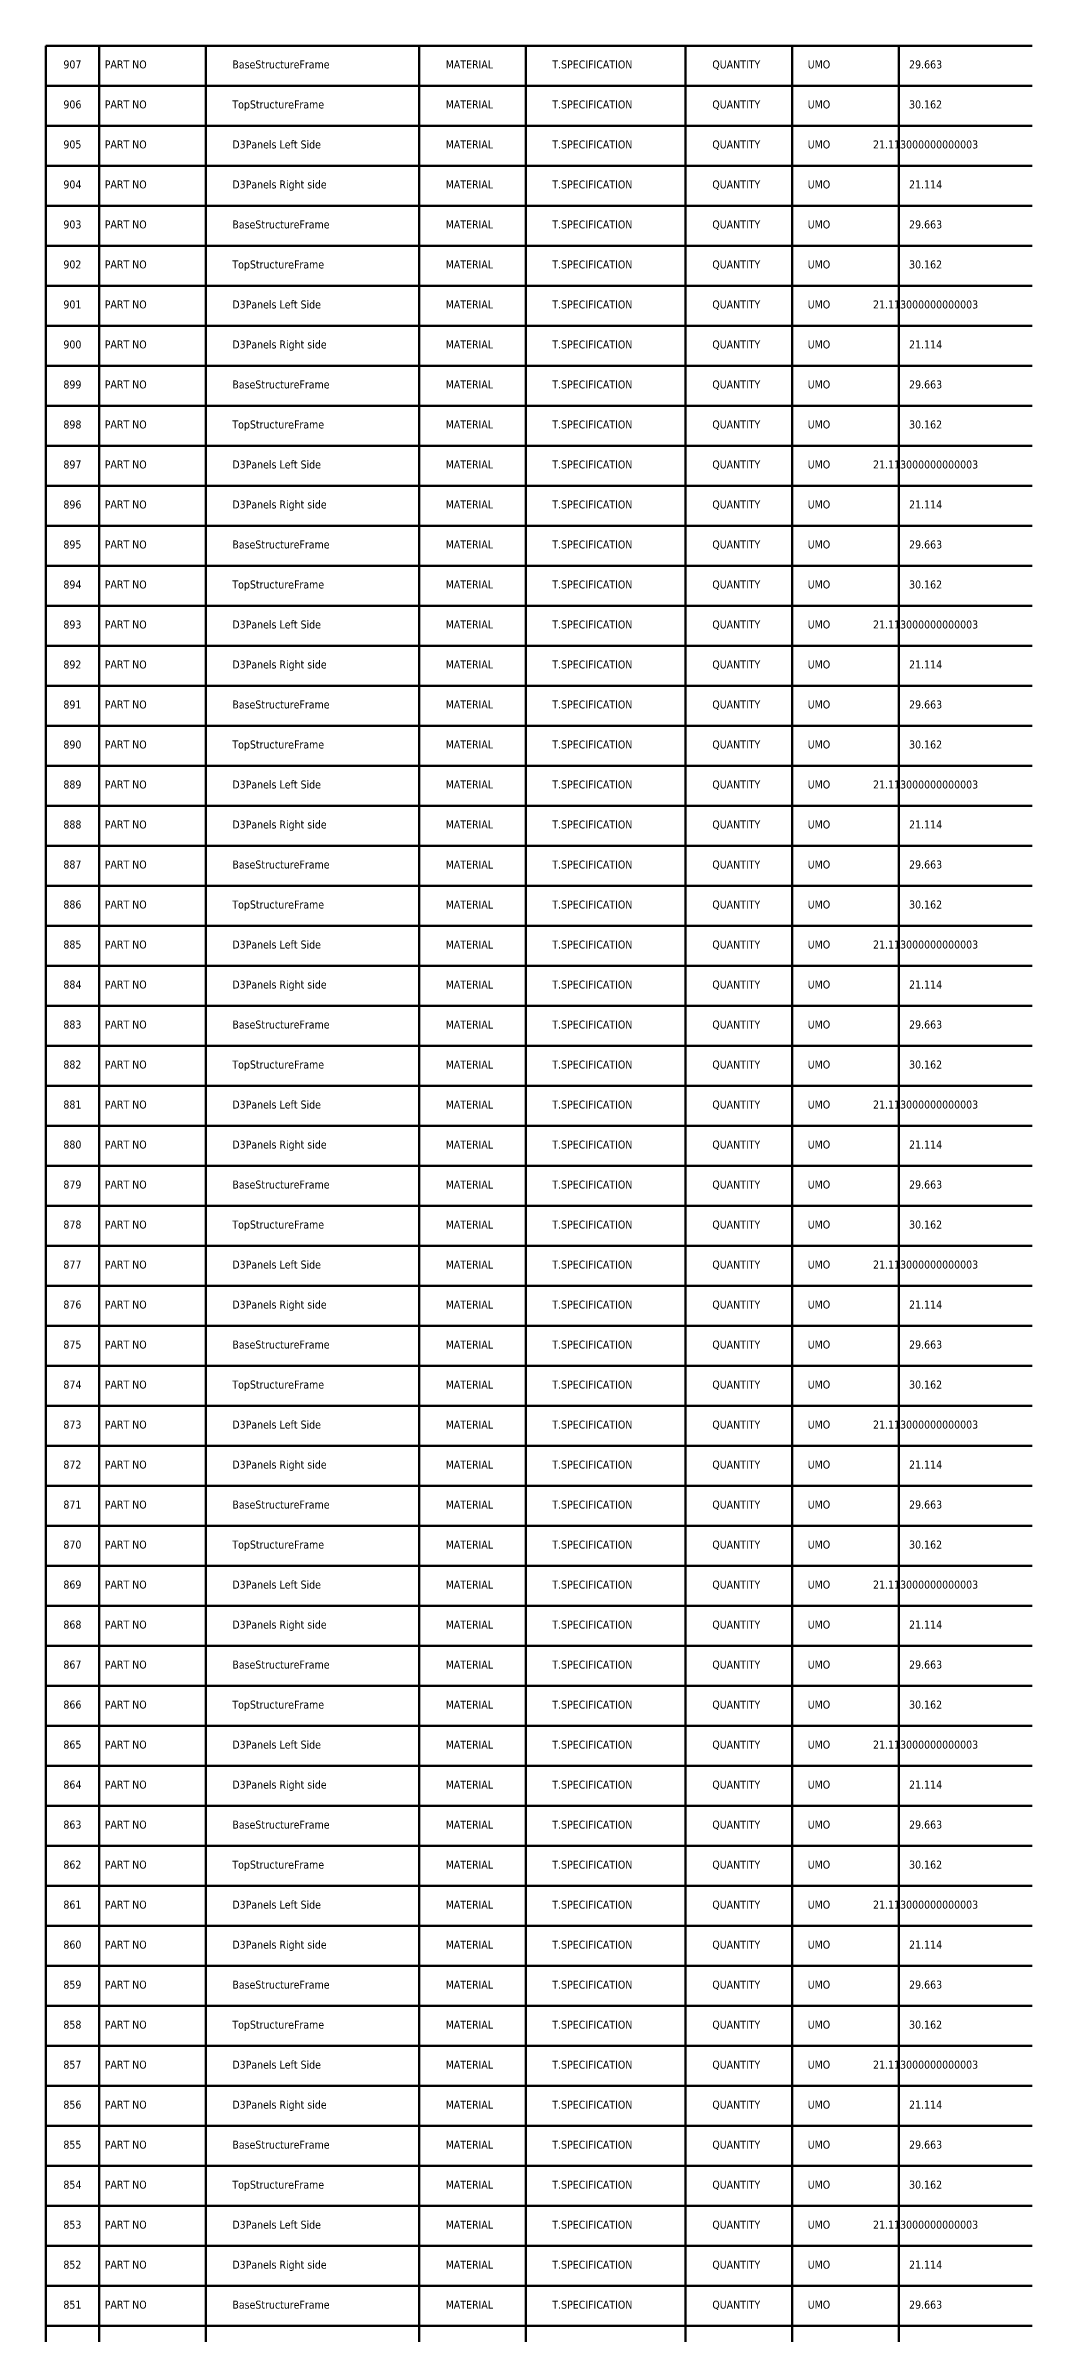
# Model space of a CAD drawing. Header units: metres. Extents: x 849 to 1219, y 30 to 13780.
# Drawn here: x 849 to 1219, y 12922 to 13780 of the extents above; entities that cross this region are included whole.
import ezdxf
from ezdxf.enums import TextEntityAlignment as Align

# ---------------------------------------------------------------- set-up
doc = ezdxf.new("R2010")
doc.units = ezdxf.units.M
doc.layers.add('Default', color=7, linetype='Continuous', lineweight=50, true_color=0x000000)
doc.styles.add('Default', font='tahoma.ttf')

msp = doc.modelspace()

# ---------------------------------------------------------------- linework, layer by layer
at = {"layer": 'Default'}
for p, q in [((849, 13780), (1219, 13780)), ((849, 160), (849, 13780)), ((869, 13780), (869, 160)), ((909, 13780), (909, 160)), ((989, 13780), (989, 160)), ((1029, 13780), (1029, 160)), ((1089, 13780), (1089, 160)), ((1129, 13780), (1129, 160)), ((1169, 13780), (1169, 160)), ((849, 13765), (1219, 13765)), ((849, 13750), (1219, 13750)), ((849, 13735), (1219, 13735)), ((849, 13720), (1219, 13720)), ((849, 13705), (1219, 13705)), ((849, 13690), (1219, 13690)), ((849, 13675), (1219, 13675)), ((849, 13660), (1219, 13660)), ((849, 13645), (1219, 13645)), ((849, 13630), (1219, 13630)), ((849, 13615), (1219, 13615)), ((849, 13600), (1219, 13600)), ((849, 13585), (1219, 13585)), ((849, 13570), (1219, 13570)), ((849, 13555), (1219, 13555)), ((849, 13540), (1219, 13540)), ((849, 13525), (1219, 13525)), ((849, 13510), (1219, 13510)), ((849, 13495), (1219, 13495)), ((849, 13480), (1219, 13480)), ((849, 13465), (1219, 13465)), ((849, 13450), (1219, 13450)), ((849, 13435), (1219, 13435)), ((849, 13420), (1219, 13420)), ((849, 13405), (1219, 13405)), ((849, 13390), (1219, 13390)), ((849, 13375), (1219, 13375)), ((849, 13360), (1219, 13360)), ((849, 13345), (1219, 13345)), ((849, 13330), (1219, 13330)), ((849, 13315), (1219, 13315)), ((849, 13300), (1219, 13300)), ((849, 13285), (1219, 13285)), ((849, 13270), (1219, 13270)), ((849, 13255), (1219, 13255)), ((849, 13240), (1219, 13240)), ((849, 13225), (1219, 13225)), ((849, 13210), (1219, 13210)), ((849, 13195), (1219, 13195)), ((849, 13180), (1219, 13180)), ((849, 13165), (1219, 13165)), ((849, 13150), (1219, 13150)), ((849, 13135), (1219, 13135)), ((849, 13120), (1219, 13120)), ((849, 13105), (1219, 13105)), ((849, 13090), (1219, 13090)), ((849, 13075), (1219, 13075)), ((849, 13060), (1219, 13060)), ((849, 13045), (1219, 13045)), ((849, 13030), (1219, 13030)), ((849, 13015), (1219, 13015)), ((849, 13000), (1219, 13000)), ((849, 12985), (1219, 12985)), ((849, 12970), (1219, 12970)), ((849, 12955), (1219, 12955)), ((849, 12940), (1219, 12940)), ((849, 12925), (1219, 12925))]:
    msp.add_line(p, q, dxfattribs=at)

# ---------------------------------------------------------------- texts
at = {"layer": 'Default', "style": 'Default'}
for s, p in [('907', (859, 13773)), ('PART NO', (879, 13773)), ('UMO', (1139, 13773)), ('29.663', (1179, 13773)), ('906', (859, 13758)), ('PART NO', (879, 13758)), ('UMO', (1139, 13758)), ('30.162', (1179, 13758)), ('905', (859, 13743)), ('PART NO', (879, 13743)), ('UMO', (1139, 13743)), ('21.113000000000003', (1179, 13743)), ('904', (859, 13728)), ('PART NO', (879, 13728)), ('UMO', (1139, 13728)), ('21.114', (1179, 13728)), ('903', (859, 13713)), ('PART NO', (879, 13713)), ('UMO', (1139, 13713)), ('29.663', (1179, 13713)), ('902', (859, 13698)), ('PART NO', (879, 13698)), ('UMO', (1139, 13698)), ('30.162', (1179, 13698)), ('901', (859, 13683)), ('PART NO', (879, 13683)), ('UMO', (1139, 13683)), ('21.113000000000003', (1179, 13683)), ('900', (859, 13668)), ('PART NO', (879, 13668)), ('UMO', (1139, 13668)), ('21.114', (1179, 13668)), ('899', (859, 13653)), ('PART NO', (879, 13653)), ('UMO', (1139, 13653)), ('29.663', (1179, 13653)), ('898', (859, 13638)), ('PART NO', (879, 13638)), ('UMO', (1139, 13638)), ('30.162', (1179, 13638)), ('897', (859, 13623)), ('PART NO', (879, 13623)), ('UMO', (1139, 13623)), ('21.113000000000003', (1179, 13623)), ('896', (859, 13608)), ('PART NO', (879, 13608)), ('UMO', (1139, 13608)), ('21.114', (1179, 13608)), ('895', (859, 13593)), ('PART NO', (879, 13593)), ('UMO', (1139, 13593)), ('29.663', (1179, 13593)), ('894', (859, 13578)), ('PART NO', (879, 13578)), ('UMO', (1139, 13578)), ('30.162', (1179, 13578)), ('893', (859, 13563)), ('PART NO', (879, 13563)), ('UMO', (1139, 13563)), ('21.113000000000003', (1179, 13563)), ('892', (859, 13548)), ('PART NO', (879, 13548)), ('UMO', (1139, 13548)), ('21.114', (1179, 13548)), ('891', (859, 13533)), ('PART NO', (879, 13533)), ('UMO', (1139, 13533)), ('29.663', (1179, 13533)), ('890', (859, 13518)), ('PART NO', (879, 13518)), ('UMO', (1139, 13518)), ('30.162', (1179, 13518)), ('889', (859, 13503)), ('PART NO', (879, 13503)), ('UMO', (1139, 13503)), ('21.113000000000003', (1179, 13503)), ('888', (859, 13488)), ('PART NO', (879, 13488)), ('UMO', (1139, 13488)), ('21.114', (1179, 13488)), ('887', (859, 13473)), ('PART NO', (879, 13473)), ('UMO', (1139, 13473)), ('29.663', (1179, 13473)), ('886', (859, 13458)), ('PART NO', (879, 13458)), ('UMO', (1139, 13458)), ('30.162', (1179, 13458)), ('885', (859, 13443)), ('PART NO', (879, 13443)), ('UMO', (1139, 13443)), ('21.113000000000003', (1179, 13443)), ('884', (859, 13428)), ('PART NO', (879, 13428)), ('UMO', (1139, 13428)), ('21.114', (1179, 13428)), ('883', (859, 13413)), ('PART NO', (879, 13413)), ('UMO', (1139, 13413)), ('29.663', (1179, 13413)), ('882', (859, 13398)), ('PART NO', (879, 13398)), ('UMO', (1139, 13398)), ('30.162', (1179, 13398)), ('881', (859, 13383)), ('PART NO', (879, 13383)), ('UMO', (1139, 13383)), ('21.113000000000003', (1179, 13383)), ('880', (859, 13368)), ('PART NO', (879, 13368)), ('UMO', (1139, 13368)), ('21.114', (1179, 13368)), ('879', (859, 13353)), ('PART NO', (879, 13353)), ('UMO', (1139, 13353)), ('29.663', (1179, 13353)), ('878', (859, 13338)), ('PART NO', (879, 13338)), ('UMO', (1139, 13338)), ('30.162', (1179, 13338)), ('877', (859, 13323)), ('PART NO', (879, 13323)), ('UMO', (1139, 13323)), ('21.113000000000003', (1179, 13323)), ('876', (859, 13308)), ('PART NO', (879, 13308)), ('UMO', (1139, 13308)), ('21.114', (1179, 13308)), ('875', (859, 13293)), ('PART NO', (879, 13293)), ('UMO', (1139, 13293)), ('29.663', (1179, 13293)), ('874', (859, 13278)), ('PART NO', (879, 13278)), ('UMO', (1139, 13278)), ('30.162', (1179, 13278)), ('873', (859, 13263)), ('PART NO', (879, 13263)), ('UMO', (1139, 13263)), ('21.113000000000003', (1179, 13263)), ('872', (859, 13248)), ('PART NO', (879, 13248)), ('UMO', (1139, 13248)), ('21.114', (1179, 13248)), ('871', (859, 13233)), ('PART NO', (879, 13233)), ('UMO', (1139, 13233)), ('29.663', (1179, 13233)), ('870', (859, 13218)), ('PART NO', (879, 13218)), ('UMO', (1139, 13218)), ('30.162', (1179, 13218)), ('869', (859, 13203)), ('PART NO', (879, 13203)), ('UMO', (1139, 13203)), ('21.113000000000003', (1179, 13203)), ('868', (859, 13188)), ('PART NO', (879, 13188)), ('UMO', (1139, 13188)), ('21.114', (1179, 13188)), ('867', (859, 13173)), ('PART NO', (879, 13173)), ('UMO', (1139, 13173)), ('29.663', (1179, 13173)), ('866', (859, 13158)), ('PART NO', (879, 13158)), ('UMO', (1139, 13158)), ('30.162', (1179, 13158)), ('865', (859, 13143)), ('PART NO', (879, 13143)), ('UMO', (1139, 13143)), ('21.113000000000003', (1179, 13143)), ('864', (859, 13128)), ('PART NO', (879, 13128)), ('UMO', (1139, 13128)), ('21.114', (1179, 13128)), ('863', (859, 13113)), ('PART NO', (879, 13113)), ('UMO', (1139, 13113)), ('29.663', (1179, 13113)), ('862', (859, 13098)), ('PART NO', (879, 13098)), ('UMO', (1139, 13098)), ('30.162', (1179, 13098)), ('861', (859, 13083)), ('PART NO', (879, 13083)), ('UMO', (1139, 13083)), ('21.113000000000003', (1179, 13083)), ('860', (859, 13068)), ('PART NO', (879, 13068)), ('UMO', (1139, 13068)), ('21.114', (1179, 13068)), ('859', (859, 13053)), ('PART NO', (879, 13053)), ('UMO', (1139, 13053)), ('29.663', (1179, 13053)), ('858', (859, 13038)), ('PART NO', (879, 13038)), ('UMO', (1139, 13038)), ('30.162', (1179, 13038)), ('857', (859, 13023)), ('PART NO', (879, 13023)), ('UMO', (1139, 13023)), ('21.113000000000003', (1179, 13023)), ('856', (859, 13008)), ('PART NO', (879, 13008)), ('UMO', (1139, 13008)), ('21.114', (1179, 13008)), ('855', (859, 12993)), ('PART NO', (879, 12993)), ('UMO', (1139, 12993)), ('29.663', (1179, 12993)), ('854', (859, 12978)), ('PART NO', (879, 12978)), ('UMO', (1139, 12978)), ('30.162', (1179, 12978)), ('853', (859, 12963)), ('PART NO', (879, 12963)), ('UMO', (1139, 12963)), ('21.113000000000003', (1179, 12963)), ('852', (859, 12948)), ('PART NO', (879, 12948)), ('UMO', (1139, 12948)), ('21.114', (1179, 12948)), ('851', (859, 12933)), ('PART NO', (879, 12933)), ('UMO', (1139, 12933)), ('29.663', (1179, 12933))]:
    msp.add_text(s, height=3, dxfattribs=at).set_placement(p, align=Align.MIDDLE_CENTER)
for s, p in [('BaseStructureFrame', (919, 13773)), ('MATERIAL', (999, 13773)), ('T.SPECIFICATION', (1039, 13773)), ('QUANTITY', (1099, 13773)), ('TopStructureFrame', (919, 13758)), ('MATERIAL', (999, 13758)), ('T.SPECIFICATION', (1039, 13758)), ('QUANTITY', (1099, 13758)), ('D3Panels Left Side', (919, 13743)), ('MATERIAL', (999, 13743)), ('T.SPECIFICATION', (1039, 13743)), ('QUANTITY', (1099, 13743)), ('D3Panels Right side', (919, 13728)), ('MATERIAL', (999, 13728)), ('T.SPECIFICATION', (1039, 13728)), ('QUANTITY', (1099, 13728)), ('BaseStructureFrame', (919, 13713)), ('MATERIAL', (999, 13713)), ('T.SPECIFICATION', (1039, 13713)), ('QUANTITY', (1099, 13713)), ('TopStructureFrame', (919, 13698)), ('MATERIAL', (999, 13698)), ('T.SPECIFICATION', (1039, 13698)), ('QUANTITY', (1099, 13698)), ('D3Panels Left Side', (919, 13683)), ('MATERIAL', (999, 13683)), ('T.SPECIFICATION', (1039, 13683)), ('QUANTITY', (1099, 13683)), ('D3Panels Right side', (919, 13668)), ('MATERIAL', (999, 13668)), ('T.SPECIFICATION', (1039, 13668)), ('QUANTITY', (1099, 13668)), ('BaseStructureFrame', (919, 13653)), ('MATERIAL', (999, 13653)), ('T.SPECIFICATION', (1039, 13653)), ('QUANTITY', (1099, 13653)), ('TopStructureFrame', (919, 13638)), ('MATERIAL', (999, 13638)), ('T.SPECIFICATION', (1039, 13638)), ('QUANTITY', (1099, 13638)), ('D3Panels Left Side', (919, 13623)), ('MATERIAL', (999, 13623)), ('T.SPECIFICATION', (1039, 13623)), ('QUANTITY', (1099, 13623)), ('D3Panels Right side', (919, 13608)), ('MATERIAL', (999, 13608)), ('T.SPECIFICATION', (1039, 13608)), ('QUANTITY', (1099, 13608)), ('BaseStructureFrame', (919, 13593)), ('MATERIAL', (999, 13593)), ('T.SPECIFICATION', (1039, 13593)), ('QUANTITY', (1099, 13593)), ('TopStructureFrame', (919, 13578)), ('MATERIAL', (999, 13578)), ('T.SPECIFICATION', (1039, 13578)), ('QUANTITY', (1099, 13578)), ('D3Panels Left Side', (919, 13563)), ('MATERIAL', (999, 13563)), ('T.SPECIFICATION', (1039, 13563)), ('QUANTITY', (1099, 13563)), ('D3Panels Right side', (919, 13548)), ('MATERIAL', (999, 13548)), ('T.SPECIFICATION', (1039, 13548)), ('QUANTITY', (1099, 13548)), ('BaseStructureFrame', (919, 13533)), ('MATERIAL', (999, 13533)), ('T.SPECIFICATION', (1039, 13533)), ('QUANTITY', (1099, 13533)), ('TopStructureFrame', (919, 13518)), ('MATERIAL', (999, 13518)), ('T.SPECIFICATION', (1039, 13518)), ('QUANTITY', (1099, 13518)), ('D3Panels Left Side', (919, 13503)), ('MATERIAL', (999, 13503)), ('T.SPECIFICATION', (1039, 13503)), ('QUANTITY', (1099, 13503)), ('D3Panels Right side', (919, 13488)), ('MATERIAL', (999, 13488)), ('T.SPECIFICATION', (1039, 13488)), ('QUANTITY', (1099, 13488)), ('BaseStructureFrame', (919, 13473)), ('MATERIAL', (999, 13473)), ('T.SPECIFICATION', (1039, 13473)), ('QUANTITY', (1099, 13473)), ('TopStructureFrame', (919, 13458)), ('MATERIAL', (999, 13458)), ('T.SPECIFICATION', (1039, 13458)), ('QUANTITY', (1099, 13458)), ('D3Panels Left Side', (919, 13443)), ('MATERIAL', (999, 13443)), ('T.SPECIFICATION', (1039, 13443)), ('QUANTITY', (1099, 13443)), ('D3Panels Right side', (919, 13428)), ('MATERIAL', (999, 13428)), ('T.SPECIFICATION', (1039, 13428)), ('QUANTITY', (1099, 13428)), ('BaseStructureFrame', (919, 13413)), ('MATERIAL', (999, 13413)), ('T.SPECIFICATION', (1039, 13413)), ('QUANTITY', (1099, 13413)), ('TopStructureFrame', (919, 13398)), ('MATERIAL', (999, 13398)), ('T.SPECIFICATION', (1039, 13398)), ('QUANTITY', (1099, 13398)), ('D3Panels Left Side', (919, 13383)), ('MATERIAL', (999, 13383)), ('T.SPECIFICATION', (1039, 13383)), ('QUANTITY', (1099, 13383)), ('D3Panels Right side', (919, 13368)), ('MATERIAL', (999, 13368)), ('T.SPECIFICATION', (1039, 13368)), ('QUANTITY', (1099, 13368)), ('BaseStructureFrame', (919, 13353)), ('MATERIAL', (999, 13353)), ('T.SPECIFICATION', (1039, 13353)), ('QUANTITY', (1099, 13353)), ('TopStructureFrame', (919, 13338)), ('MATERIAL', (999, 13338)), ('T.SPECIFICATION', (1039, 13338)), ('QUANTITY', (1099, 13338)), ('D3Panels Left Side', (919, 13323)), ('MATERIAL', (999, 13323)), ('T.SPECIFICATION', (1039, 13323)), ('QUANTITY', (1099, 13323)), ('D3Panels Right side', (919, 13308)), ('MATERIAL', (999, 13308)), ('T.SPECIFICATION', (1039, 13308)), ('QUANTITY', (1099, 13308)), ('BaseStructureFrame', (919, 13293)), ('MATERIAL', (999, 13293)), ('T.SPECIFICATION', (1039, 13293)), ('QUANTITY', (1099, 13293)), ('TopStructureFrame', (919, 13278)), ('MATERIAL', (999, 13278)), ('T.SPECIFICATION', (1039, 13278)), ('QUANTITY', (1099, 13278)), ('D3Panels Left Side', (919, 13263)), ('MATERIAL', (999, 13263)), ('T.SPECIFICATION', (1039, 13263)), ('QUANTITY', (1099, 13263)), ('D3Panels Right side', (919, 13248)), ('MATERIAL', (999, 13248)), ('T.SPECIFICATION', (1039, 13248)), ('QUANTITY', (1099, 13248)), ('BaseStructureFrame', (919, 13233)), ('MATERIAL', (999, 13233)), ('T.SPECIFICATION', (1039, 13233)), ('QUANTITY', (1099, 13233)), ('TopStructureFrame', (919, 13218)), ('MATERIAL', (999, 13218)), ('T.SPECIFICATION', (1039, 13218)), ('QUANTITY', (1099, 13218)), ('D3Panels Left Side', (919, 13203)), ('MATERIAL', (999, 13203)), ('T.SPECIFICATION', (1039, 13203)), ('QUANTITY', (1099, 13203)), ('D3Panels Right side', (919, 13188)), ('MATERIAL', (999, 13188)), ('T.SPECIFICATION', (1039, 13188)), ('QUANTITY', (1099, 13188)), ('BaseStructureFrame', (919, 13173)), ('MATERIAL', (999, 13173)), ('T.SPECIFICATION', (1039, 13173)), ('QUANTITY', (1099, 13173)), ('TopStructureFrame', (919, 13158)), ('MATERIAL', (999, 13158)), ('T.SPECIFICATION', (1039, 13158)), ('QUANTITY', (1099, 13158)), ('D3Panels Left Side', (919, 13143)), ('MATERIAL', (999, 13143)), ('T.SPECIFICATION', (1039, 13143)), ('QUANTITY', (1099, 13143)), ('D3Panels Right side', (919, 13128)), ('MATERIAL', (999, 13128)), ('T.SPECIFICATION', (1039, 13128)), ('QUANTITY', (1099, 13128)), ('BaseStructureFrame', (919, 13113)), ('MATERIAL', (999, 13113)), ('T.SPECIFICATION', (1039, 13113)), ('QUANTITY', (1099, 13113)), ('TopStructureFrame', (919, 13098)), ('MATERIAL', (999, 13098)), ('T.SPECIFICATION', (1039, 13098)), ('QUANTITY', (1099, 13098)), ('D3Panels Left Side', (919, 13083)), ('MATERIAL', (999, 13083)), ('T.SPECIFICATION', (1039, 13083)), ('QUANTITY', (1099, 13083)), ('D3Panels Right side', (919, 13068)), ('MATERIAL', (999, 13068)), ('T.SPECIFICATION', (1039, 13068)), ('QUANTITY', (1099, 13068)), ('BaseStructureFrame', (919, 13053)), ('T.SPECIFICATION', (1039, 13053)), ('QUANTITY', (1099, 13053)), ('MATERIAL', (999, 13053)), ('TopStructureFrame', (919, 13038)), ('MATERIAL', (999, 13038)), ('T.SPECIFICATION', (1039, 13038)), ('QUANTITY', (1099, 13038)), ('D3Panels Left Side', (919, 13023)), ('MATERIAL', (999, 13023)), ('T.SPECIFICATION', (1039, 13023)), ('QUANTITY', (1099, 13023)), ('D3Panels Right side', (919, 13008)), ('MATERIAL', (999, 13008)), ('T.SPECIFICATION', (1039, 13008)), ('QUANTITY', (1099, 13008)), ('BaseStructureFrame', (919, 12993)), ('T.SPECIFICATION', (1039, 12993)), ('QUANTITY', (1099, 12993)), ('MATERIAL', (999, 12993)), ('TopStructureFrame', (919, 12978)), ('MATERIAL', (999, 12978)), ('T.SPECIFICATION', (1039, 12978)), ('QUANTITY', (1099, 12978)), ('D3Panels Left Side', (919, 12963)), ('MATERIAL', (999, 12963)), ('T.SPECIFICATION', (1039, 12963)), ('QUANTITY', (1099, 12963)), ('D3Panels Right side', (919, 12948)), ('MATERIAL', (999, 12948)), ('T.SPECIFICATION', (1039, 12948)), ('QUANTITY', (1099, 12948)), ('BaseStructureFrame', (919, 12933)), ('MATERIAL', (999, 12933)), ('T.SPECIFICATION', (1039, 12933)), ('QUANTITY', (1099, 12933))]:
    msp.add_text(s, height=3, dxfattribs=at).set_placement(p, align=Align.MIDDLE_LEFT)

doc.saveas('drawing.dxf')
